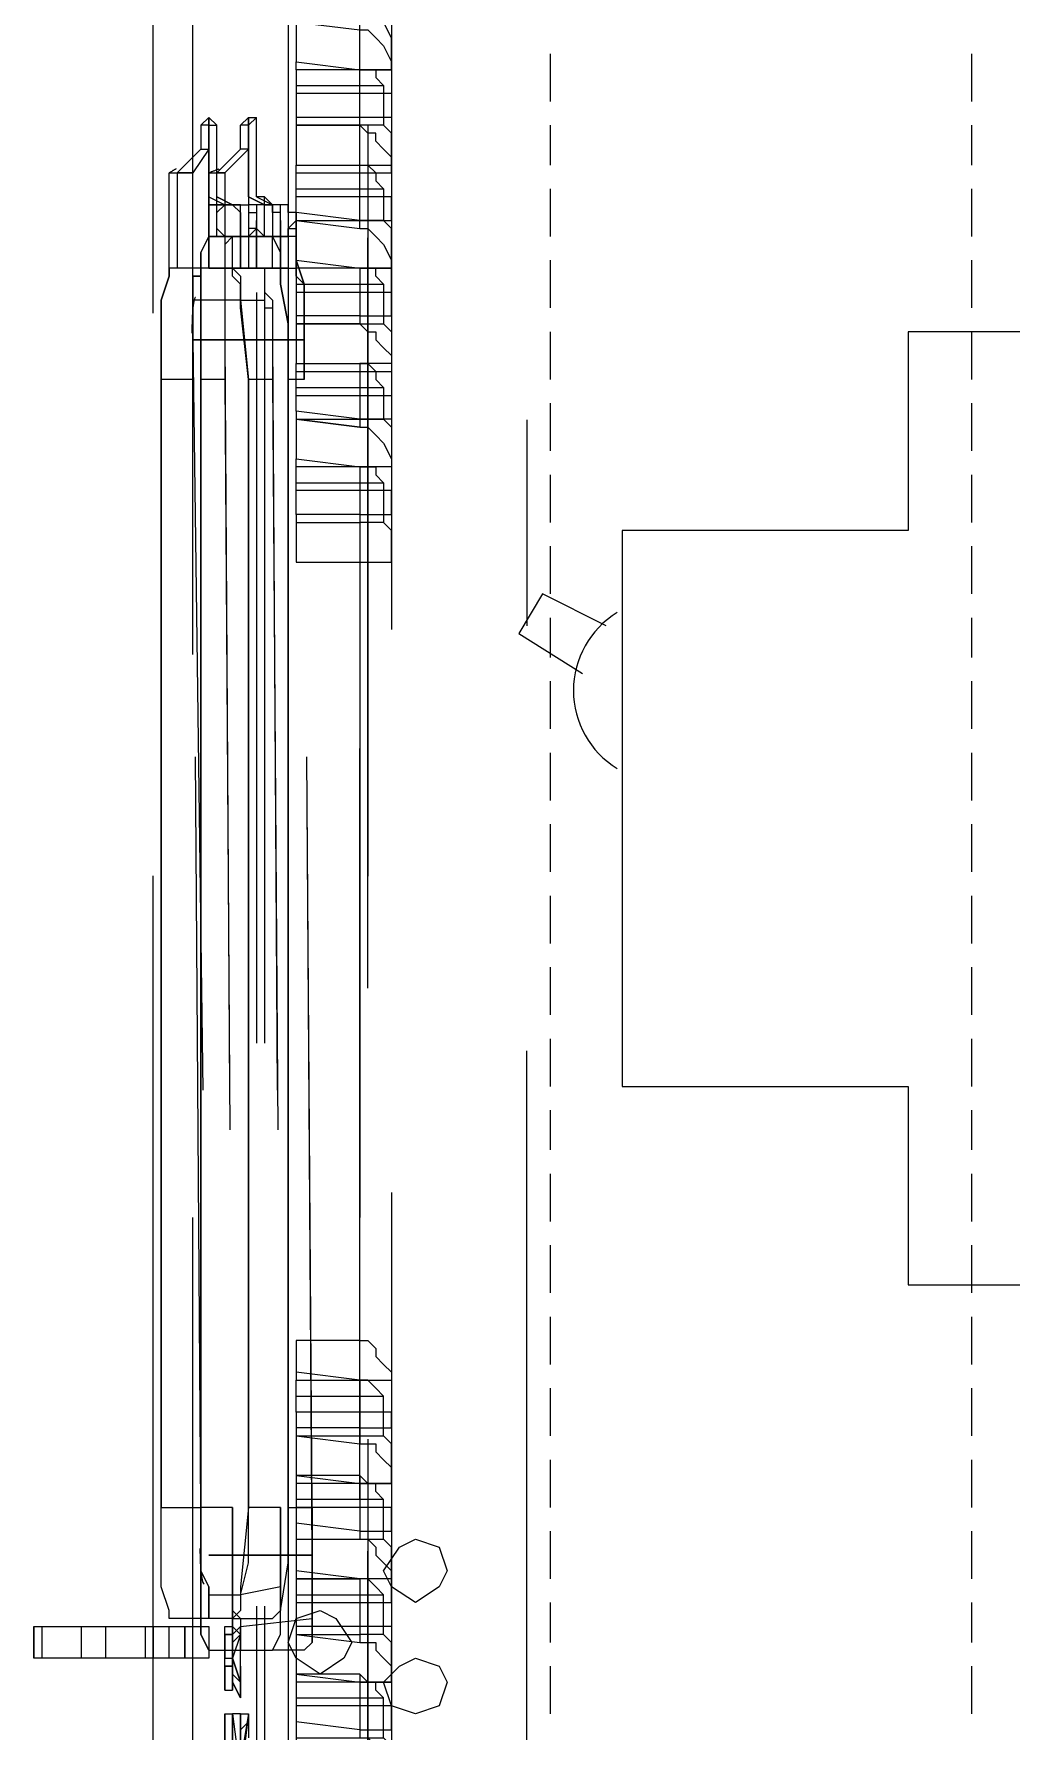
# Model space of a CAD drawing. Header units: metres. Extents: x 2999 to 3164, y 1641 to 1678.
# Drawn here: x 3140.7531 to 3141.0133, y 1661.4698 to 1661.922 of the extents above; entities that cross this region are included whole.
import ezdxf

# ---------------------------------------------------------------- set-up
doc = ezdxf.new("R2010")
doc.units = ezdxf.units.M
doc.linetypes.add('CONTORNO_QUADRO_T', pattern=[0.35, 0.2, -0.15])
doc.layers.add('PDF28_Geometry', color=7, linetype='Continuous')

msp = doc.modelspace()

# ---------------------------------------------------------------- linework, layer by layer
at = {"layer": 'PDF28_Geometry', "linetype": 'CONTORNO_QUADRO_T', "lineweight": 25}
for points in [[(3140.839914965652, 1660.481663151814), (3140.839914965652, 1668.342915623616), (3140.839914965652, 1668.478921752103), (3140.839914965652, 1662.105136669819)], [(3140.890714658523, 1661.904054552205), (3140.890714658523, 1661.916754475422)], [(3141.002897313614, 1661.904054552205), (3141.002897313614, 1661.916754475422)], [(3140.890714658523, 1661.887121321248), (3140.890714658523, 1661.897704590596)], [(3141.002897313614, 1661.887121321248), (3141.002897313614, 1661.897704590596)], [(3140.890714658523, 1661.868071436421), (3140.890714658523, 1661.880771359639)], [(3141.002897313614, 1661.868071436421), (3141.002897313614, 1661.880771359639)], [(3140.890714658523, 1661.849021551594), (3140.890714658523, 1661.861721474812)], [(3141.002897313614, 1661.849021551594), (3141.002897313614, 1661.861721474812)], [(3140.890714658523, 1661.829971666768), (3140.890714658523, 1661.842671589985)], [(3141.002897313614, 1661.829971666768), (3141.002897313614, 1661.842671589985)], [(3140.890714658523, 1661.810921781941), (3140.890714658523, 1661.823621705159)], [(3141.002897313614, 1661.810921781941), (3141.002897313614, 1661.823621705159)], [(3140.890714658523, 1661.791871897114), (3140.890714658523, 1661.804571820332)], [(3141.002897313614, 1661.791871897114), (3141.002897313614, 1661.804571820332)], [(3140.890714658523, 1661.772822012288), (3140.890714658523, 1661.785521935505)], [(3141.002897313614, 1661.772822012288), (3141.002897313614, 1661.785521935505)], [(3140.890714658523, 1661.755888781331), (3140.890714658523, 1661.766472050679)], [(3141.002897313614, 1661.755888781331), (3141.002897313614, 1661.766472050679)], [(3140.890714658523, 1661.736838896504), (3140.890714658523, 1661.749538819722)], [(3141.002897313614, 1661.736838896504), (3141.002897313614, 1661.749538819722)], [(3140.890714658523, 1661.717789011677), (3140.890714658523, 1661.730488934895)], [(3141.002897313614, 1661.717789011677), (3141.002897313614, 1661.730488934895)], [(3140.890714658523, 1661.698739126851), (3140.890714658523, 1661.711439050068)], [(3141.002897313614, 1661.698739126851), (3141.002897313614, 1661.711439050068)], [(3140.890714658523, 1661.679689242024), (3140.890714658523, 1661.692389165242)], [(3141.002897313614, 1661.679689242024), (3141.002897313614, 1661.692389165242)], [(3140.890714658523, 1661.660639357197), (3140.890714658523, 1661.673339280415)], [(3141.002897313614, 1661.660639357197), (3141.002897313614, 1661.673339280415)], [(3140.890714658523, 1661.641589472371), (3140.890714658523, 1661.654289395588)], [(3141.002897313614, 1661.641589472371), (3141.002897313614, 1661.654289395588)], [(3140.890714658523, 1661.624656241414), (3140.890714658523, 1661.635239510762)], [(3141.002897313614, 1661.624656241414), (3141.002897313614, 1661.635239510762)], [(3140.890714658523, 1661.605606356587), (3140.890714658523, 1661.618306279805)], [(3141.002897313614, 1661.605606356587), (3141.002897313614, 1661.618306279805)], [(3140.890714658523, 1661.58655647176), (3140.890714658523, 1661.599256394978)], [(3141.002897313614, 1661.58655647176), (3141.002897313614, 1661.599256394978)], [(3140.890714658523, 1661.567506586934), (3140.890714658523, 1661.580206510151)], [(3141.002897313614, 1661.567506586934), (3141.002897313614, 1661.580206510151)], [(3140.890714658523, 1661.548456702107), (3140.890714658523, 1661.561156625325)], [(3141.002897313614, 1661.548456702107), (3141.002897313614, 1661.561156625325)], [(3140.890714658523, 1661.52940681728), (3140.890714658523, 1661.542106740498)], [(3141.002897313614, 1661.52940681728), (3141.002897313614, 1661.542106740498)], [(3140.890714658523, 1661.510356932454), (3140.890714658523, 1661.523056855671)], [(3141.002897313614, 1661.510356932454), (3141.002897313614, 1661.523056855671)], [(3140.890714658523, 1661.493423701497), (3140.890714658523, 1661.504006970845)], [(3141.002897313614, 1661.493423701497), (3141.002897313614, 1661.504006970845)], [(3140.890714658523, 1661.47437381667), (3140.890714658523, 1661.487073739888)], [(3141.002897313614, 1661.47437381667), (3141.002897313614, 1661.487073739888)]]:
    msp.add_lwpolyline(points, dxfattribs=at)
at = {"layer": 'PDF28_Geometry', "linetype": 'CONTORNO_QUADRO_T', "lineweight": 15}
for points in [[(3140.901297927871, 1662.962381487019), (3140.901297927871, 1662.869248716755), (3140.884364696914, 1662.869248716755), (3140.884364696914, 1661.764355396809)], [(3140.842031619521, 1662.947564909932), (3140.842031619521, 1661.448973970234)], [(3140.806048503738, 1662.934864986714), (3140.808165157607, 1662.934864986714), (3140.810281811477, 1662.932748332844), (3140.810281811477, 1662.924281717366), (3140.812398465346, 1662.903115178669), (3140.812398465346, 1661.345257930623), (3140.810281811477, 1661.324091391926), (3140.810281811477, 1661.317741430317), (3140.808165157607, 1661.315624776448), (3140.786998618911, 1661.315624776448), (3140.789115272781, 1661.313508122578)], [(3140.784881965041, 1661.497657009236), (3140.784881965041, 1662.922165063496)], [(3140.812398465346, 1662.903115178669), (3140.814515119216, 1662.903115178669), (3140.814515119216, 1661.345257930623), (3140.812398465346, 1661.345257930623)], [(3140.822981734695, 1661.925221090901), (3140.839914965652, 1661.925221090901), (3140.822981734695, 1661.927337744771), (3140.822981734695, 1661.914637821553), (3140.839914965652, 1661.912521167683)], [(3140.839914965652, 1661.899821244465), (3140.822981734695, 1661.899821244465), (3140.822981734695, 1661.887121321248), (3140.839914965652, 1661.887121321248)], [(3140.822981734695, 1661.897704590596), (3140.839914965652, 1661.897704590596)], [(3140.79123192665, 1661.885004667378), (3140.79123192665, 1661.885004667378)], [(3140.822981734695, 1661.87230474416), (3140.839914965652, 1661.87230474416), (3140.822981734695, 1661.87442139803), (3140.822981734695, 1661.861721474812), (3140.839914965652, 1661.859604820942)], [(3140.789115272781, 1661.499773663106), (3140.789115272781, 1661.501890316975), (3140.786998618911, 1661.508240278584), (3140.786998618911, 1661.52940681728), (3140.797581888259, 1661.52940681728), (3140.797581888259, 1661.523056855671), (3140.797581888259, 1661.516706894063), (3140.797581888259, 1661.512473586323), (3140.799698542129, 1661.508240278584), (3140.799698542129, 1661.506123624714), (3140.799698542129, 1661.501890316975), (3140.799698542129, 1661.499773663106), (3140.799698542129, 1661.501890316975), (3140.799698542129, 1661.506123624714), (3140.799698542129, 1661.508240278584), (3140.797581888259, 1661.512473586323), (3140.797581888259, 1661.516706894063), (3140.797581888259, 1661.523056855671), (3140.797581888259, 1661.52940681728), (3140.795465234389, 1661.829971666768), (3140.795465234389, 1661.836321628376), (3140.795465234389, 1661.840554936116), (3140.795465234389, 1661.846904897725), (3140.795465234389, 1661.851138205464), (3140.795465234389, 1661.853254859333), (3140.795465234389, 1661.857488167073), (3140.797581888259, 1661.857488167073), (3140.797581888259, 1661.859604820942), (3140.797581888259, 1661.857488167073), (3140.795465234389, 1661.857488167073), (3140.795465234389, 1661.853254859333), (3140.795465234389, 1661.851138205464), (3140.795465234389, 1661.846904897725), (3140.795465234389, 1661.840554936116), (3140.795465234389, 1661.836321628376), (3140.795465234389, 1661.829971666768), (3140.786998618911, 1661.829971666768), (3140.786998618911, 1661.660639357197), (3140.786998618911, 1661.52940681728)], [(3140.789115272781, 1661.859604820942), (3140.789115272781, 1661.857488167073), (3140.786998618911, 1661.851138205464), (3140.786998618911, 1661.829971666768)], [(3140.803931849868, 1661.859604820942), (3140.799698542129, 1661.859604820942), (3140.79123192665, 1661.859604820942)], [(3140.799698542129, 1661.506123624714), (3140.808165157607, 1661.506123624714), (3140.810281811477, 1661.514590240193), (3140.810281811477, 1661.52940681728), (3140.810281811477, 1661.698739126851), (3140.810281811477, 1661.829971666768), (3140.808165157607, 1661.849021551594), (3140.808165157607, 1661.855371513203), (3140.806048503738, 1661.857488167073)], [(3140.808165157607, 1661.851138205464), (3140.795465234389, 1661.851138205464)], [(3140.839914965652, 1661.846904897725), (3140.822981734695, 1661.846904897725), (3140.822981734695, 1661.834204974507), (3140.839914965652, 1661.834204974507)], [(3140.822981734695, 1661.844788243855), (3140.839914965652, 1661.844788243855)], [(3140.795465234389, 1661.840554936116), (3140.810281811477, 1661.840554936116), (3140.795465234389, 1661.840554936116), (3140.799698542129, 1661.516706894063), (3140.810281811477, 1661.516706894063), (3140.799698542129, 1661.516706894063)], [(3140.822981734695, 1661.81938839742), (3140.839914965652, 1661.81938839742), (3140.822981734695, 1661.821505051289), (3140.822981734695, 1661.808805128071), (3140.839914965652, 1661.806688474202)], [(3140.839914965652, 1661.793988550984), (3140.822981734695, 1661.793988550984), (3140.822981734695, 1661.781288627766), (3140.839914965652, 1661.781288627766)], [(3140.822981734695, 1661.791871897114), (3140.839914965652, 1661.791871897114)], [(3140.90553123561, 1661.764355396809), (3140.888598004653, 1661.772822012288), (3140.882248043044, 1661.762238742939), (3140.899181274001, 1661.751655473591)], [(3140.882248043044, 1661.453207277974), (3140.884364696914, 1661.451090624104), (3140.884364696914, 1661.76012208907)], [(3140.839914965652, 1661.550573355977), (3140.822981734695, 1661.550573355977), (3140.822981734695, 1661.537873432759), (3140.839914965652, 1661.535756778889)], [(3140.822981734695, 1661.548456702107), (3140.839914965652, 1661.548456702107)], [(3140.839914965652, 1661.523056855671), (3140.822981734695, 1661.525173509541), (3140.822981734695, 1661.510356932454), (3140.839914965652, 1661.510356932454)], [(3140.822981734695, 1661.520940201802), (3140.839914965652, 1661.520940201802)], [(3140.789115272781, 1661.489190393757), (3140.772182041823, 1661.489190393757), (3140.755248810866, 1661.489190393757), (3140.753132156997, 1661.489190393757), (3140.753132156997, 1661.497657009236), (3140.755248810866, 1661.497657009236), (3140.772182041823, 1661.497657009236), (3140.789115272781, 1661.497657009236)], [(3140.753132156997, 1661.497657009236), (3140.753132156997, 1661.489190393757)], [(3140.755248810866, 1661.497657009236), (3140.755248810866, 1661.489190393757)], [(3140.772182041823, 1661.497657009236), (3140.772182041823, 1661.489190393757)], [(3140.839914965652, 1661.497657009236), (3140.822981734695, 1661.497657009236), (3140.822981734695, 1661.484957086018), (3140.839914965652, 1661.482840432149)], [(3140.822981734695, 1661.495540355366), (3140.839914965652, 1661.495540355366)], [(3140.786998618911, 1661.404524238972), (3140.784881965041, 1661.406640892842), (3140.784881965041, 1661.489190393757)], [(3140.839914965652, 1661.470140508931), (3140.822981734695, 1661.4722571628), (3140.822981734695, 1661.457440585713), (3140.839914965652, 1661.457440585713)]]:
    msp.add_lwpolyline(points, dxfattribs=at)
at = {"layer": 'PDF28_Geometry', "linetype": 'CONTORNO_QUADRO_T', "lineweight": 0}
for points in [[(3140.810281811477, 1661.391824315755), (3140.810281811477, 1661.398174277363), (3140.810281811477, 1661.400290931233), (3140.808165157607, 1661.402407585103), (3140.808165157607, 1661.404524238972), (3140.806048503738, 1661.404524238972), (3140.806048503738, 1661.406640892842), (3140.803931849868, 1661.406640892842), (3140.801815195998, 1661.406640892842), (3140.799698542129, 1661.406640892842), (3140.799698542129, 1661.393940969624), (3140.808165157607, 1661.393940969624), (3140.801815195998, 1661.393940969624), (3140.795465234389, 1661.393940969624), (3140.795465234389, 1661.404524238972), (3140.795465234389, 1661.406640892842), (3140.795465234389, 1662.003537284077)], [(3140.84838158113, 1661.963320860554), (3140.84838158113, 1661.319858084187), (3140.846264927261, 1661.319858084187), (3140.839914965652, 1661.319858084187), (3140.818748426955, 1661.321974738057), (3140.818748426955, 1661.324091391926), (3140.820865080825, 1661.328324699665), (3140.820865080825, 1661.345257930623)], [(3140.820865080825, 1661.965437514424), (3140.820865080825, 1661.345257930623)], [(3140.839914965652, 1661.313508122578), (3140.842031619521, 1661.311391468709), (3140.839914965652, 1661.313508122578), (3140.842031619521, 1661.311391468709), (3140.842031619521, 1661.317741430317), (3140.839914965652, 1661.317741430317), (3140.842031619521, 1661.317741430317), (3140.842031619521, 1661.959087552815)], [(3140.84838158113, 1661.912521167683), (3140.84838158113, 1661.916754475422), (3140.84838158113, 1661.918871129292), (3140.84838158113, 1661.920987783162), (3140.846264927261, 1661.925221090901), (3140.846264927261, 1661.933687706379), (3140.822981734695, 1661.933687706379)], [(3140.822981734695, 1661.925221090901), (3140.839914965652, 1661.923104437031), (3140.842031619521, 1661.923104437031), (3140.844148273391, 1661.920987783162), (3140.846264927261, 1661.918871129292), (3140.84838158113, 1661.914637821553), (3140.84838158113, 1661.912521167683), (3140.822981734695, 1661.912521167683), (3140.822981734695, 1661.914637821553), (3140.839914965652, 1661.912521167683), (3140.842031619521, 1661.912521167683), (3140.844148273391, 1661.912521167683), (3140.844148273391, 1661.910404513814), (3140.846264927261, 1661.908287859944)], [(3140.822981734695, 1661.912521167683), (3140.822981734695, 1661.906171206074), (3140.822981734695, 1661.899821244465)], [(3140.822981734695, 1661.885004667378), (3140.84838158113, 1661.885004667378), (3140.84838158113, 1661.889237975117), (3140.846264927261, 1661.891354628987), (3140.844148273391, 1661.893471282857), (3140.844148273391, 1661.895587936726), (3140.842031619521, 1661.895587936726), (3140.839914965652, 1661.897704590596), (3140.839914965652, 1661.912521167683), (3140.84838158113, 1661.912521167683), (3140.84838158113, 1661.906171206074), (3140.822981734695, 1661.906171206074)], [(3140.822981734695, 1661.908287859944), (3140.846264927261, 1661.908287859944), (3140.846264927261, 1661.897704590596), (3140.839914965652, 1661.897704590596), (3140.822981734695, 1661.897704590596)], [(3140.84838158113, 1661.906171206074), (3140.84838158113, 1661.901937898335), (3140.84838158113, 1661.899821244465), (3140.839914965652, 1661.899821244465)], [(3140.799698542129, 1661.878654705769), (3140.803931849868, 1661.876538051899), (3140.803931849868, 1661.868071436421), (3140.801815195998, 1661.868071436421), (3140.799698542129, 1661.868071436421), (3140.799698542129, 1661.870188090291), (3140.799698542129, 1661.87442139803), (3140.799698542129, 1661.878654705769), (3140.799698542129, 1661.899821244465), (3140.797581888259, 1661.897704590596), (3140.797581888259, 1661.891354628987), (3140.799698542129, 1661.891354628987), (3140.795465234389, 1661.885004667378), (3140.79123192665, 1661.885004667378), (3140.797581888259, 1661.891354628987)], [(3140.803931849868, 1661.868071436421), (3140.806048503738, 1661.868071436421), (3140.803931849868, 1661.865954782551), (3140.803931849868, 1661.863838128682), (3140.803931849868, 1661.861721474812), (3140.803931849868, 1661.855371513203), (3140.803931849868, 1661.851138205464), (3140.803931849868, 1661.844788243855), (3140.803931849868, 1661.838438282246), (3140.803931849868, 1661.829971666768), (3140.797581888259, 1661.829971666768), (3140.797581888259, 1661.855371513203), (3140.797581888259, 1661.863838128682), (3140.799698542129, 1661.868071436421), (3140.797581888259, 1661.863838128682), (3140.797581888259, 1661.855371513203), (3140.797581888259, 1661.829971666768), (3140.797581888259, 1661.698739126851), (3140.797581888259, 1661.52940681728), (3140.797581888259, 1661.501890316975), (3140.797581888259, 1661.495540355366), (3140.799698542129, 1661.491307047627), (3140.816631773086, 1661.491307047627), (3140.818748426955, 1661.495540355366), (3140.818748426955, 1661.501890316975), (3140.820865080825, 1661.514590240193), (3140.820865080825, 1661.52940681728), (3140.820865080825, 1661.660639357197), (3140.820865080825, 1661.829971666768), (3140.820865080825, 1661.844788243855), (3140.818748426955, 1661.855371513203), (3140.818748426955, 1661.863838128682), (3140.816631773086, 1661.868071436421), (3140.814515119216, 1661.868071436421), (3140.814515119216, 1661.878654705769), (3140.812398465346, 1661.878654705769), (3140.812398465346, 1661.899821244465), (3140.810281811477, 1661.897704590596), (3140.810281811477, 1661.891354628987), (3140.803931849868, 1661.885004667378), (3140.801815195998, 1661.885004667378), (3140.808165157607, 1661.891354628987), (3140.808165157607, 1661.897704590596), (3140.810281811477, 1661.899821244465), (3140.812398465346, 1661.899821244465)], [(3140.799698542129, 1661.897704590596), (3140.801815195998, 1661.897704590596), (3140.799698542129, 1661.899821244465), (3140.799698542129, 1661.878654705769), (3140.803931849868, 1661.876538051899), (3140.801815195998, 1661.876538051899), (3140.799698542129, 1661.876538051899), (3140.799698542129, 1661.87442139803), (3140.799698542129, 1661.876538051899), (3140.801815195998, 1661.876538051899), (3140.803931849868, 1661.876538051899), (3140.808165157607, 1661.876538051899)], [(3140.799698542129, 1661.899821244465), (3140.799698542129, 1661.899821244465)], [(3140.810281811477, 1661.878654705769), (3140.810281811477, 1661.899821244465), (3140.810281811477, 1661.878654705769), (3140.810281811477, 1661.87442139803), (3140.810281811477, 1661.870188090291), (3140.810281811477, 1661.868071436421), (3140.801815195998, 1661.868071436421), (3140.801815195998, 1661.878654705769), (3140.806048503738, 1661.876538051899), (3140.808165157607, 1661.876538051899), (3140.810281811477, 1661.876538051899), (3140.810281811477, 1661.87442139803), (3140.812398465346, 1661.87442139803), (3140.812398465346, 1661.87230474416), (3140.812398465346, 1661.870188090291), (3140.810281811477, 1661.870188090291), (3140.810281811477, 1661.868071436421), (3140.808165157607, 1661.868071436421), (3140.810281811477, 1661.868071436421), (3140.812398465346, 1661.870188090291), (3140.812398465346, 1661.87230474416), (3140.812398465346, 1661.859604820942), (3140.810281811477, 1661.859604820942), (3140.816631773086, 1661.859604820942), (3140.816631773086, 1661.868071436421), (3140.818748426955, 1661.868071436421), (3140.820865080825, 1661.868071436421), (3140.820865080825, 1661.870188090291), (3140.822981734695, 1661.870188090291), (3140.822981734695, 1661.87230474416), (3140.822981734695, 1661.859604820942), (3140.822981734695, 1661.87230474416)], [(3140.810281811477, 1661.899821244465), (3140.810281811477, 1661.899821244465)], [(3140.799698542129, 1661.891354628987), (3140.799698542129, 1661.897704590596), (3140.797581888259, 1661.897704590596)], [(3140.820865080825, 1661.859604820942), (3140.818748426955, 1661.859604820942), (3140.820865080825, 1661.859604820942), (3140.812398465346, 1661.859604820942), (3140.812398465346, 1661.87230474416), (3140.812398465346, 1661.870188090291), (3140.810281811477, 1661.870188090291), (3140.810281811477, 1661.868071436421), (3140.808165157607, 1661.868071436421), (3140.806048503738, 1661.868071436421), (3140.803931849868, 1661.868071436421), (3140.801815195998, 1661.870188090291), (3140.801815195998, 1661.87230474416), (3140.801815195998, 1661.87442139803), (3140.803931849868, 1661.876538051899), (3140.806048503738, 1661.876538051899), (3140.801815195998, 1661.878654705769), (3140.801815195998, 1661.897704590596)], [(3140.810281811477, 1661.897704590596), (3140.808165157607, 1661.897704590596)], [(3140.839914965652, 1661.870188090291), (3140.839914965652, 1661.887121321248), (3140.84838158113, 1661.887121321248), (3140.84838158113, 1661.889237975117), (3140.84838158113, 1661.893471282857), (3140.84838158113, 1661.895587936726), (3140.846264927261, 1661.897704590596)], [(3140.810281811477, 1661.891354628987), (3140.808165157607, 1661.891354628987)], [(3140.79123192665, 1661.885004667378), (3140.79123192665, 1661.885004667378)], [(3140.801815195998, 1661.885004667378), (3140.801815195998, 1661.885004667378)], [(3140.803931849868, 1661.885004667378), (3140.803931849868, 1661.885004667378)], [(3140.822981734695, 1661.87442139803), (3140.822981734695, 1661.878654705769), (3140.822981734695, 1661.885004667378), (3140.822981734695, 1661.887121321248), (3140.839914965652, 1661.887121321248), (3140.842031619521, 1661.887121321248), (3140.844148273391, 1661.885004667378), (3140.844148273391, 1661.882888013508), (3140.846264927261, 1661.880771359639), (3140.846264927261, 1661.87230474416)], [(3140.84838158113, 1661.885004667378), (3140.84838158113, 1661.878654705769)], [(3140.822981734695, 1661.880771359639), (3140.846264927261, 1661.880771359639)], [(3140.803931849868, 1661.876538051899), (3140.803931849868, 1661.876538051899)], [(3140.808165157607, 1661.868071436421), (3140.808165157607, 1661.876538051899), (3140.806048503738, 1661.876538051899)], [(3140.810281811477, 1661.878654705769), (3140.814515119216, 1661.876538051899), (3140.810281811477, 1661.878654705769)], [(3140.810281811477, 1661.870188090291), (3140.810281811477, 1661.868071436421), (3140.812398465346, 1661.868071436421), (3140.814515119216, 1661.868071436421), (3140.814515119216, 1661.876538051899), (3140.816631773086, 1661.876538051899), (3140.814515119216, 1661.876538051899), (3140.812398465346, 1661.876538051899), (3140.810281811477, 1661.876538051899), (3140.810281811477, 1661.87442139803), (3140.810281811477, 1661.87230474416), (3140.810281811477, 1661.870188090291), (3140.810281811477, 1661.868071436421), (3140.812398465346, 1661.868071436421), (3140.814515119216, 1661.868071436421), (3140.816631773086, 1661.868071436421), (3140.818748426955, 1661.868071436421), (3140.818748426955, 1661.870188090291), (3140.818748426955, 1661.87230474416), (3140.818748426955, 1661.87442139803), (3140.818748426955, 1661.876538051899), (3140.816631773086, 1661.876538051899), (3140.814515119216, 1661.876538051899), (3140.812398465346, 1661.876538051899), (3140.810281811477, 1661.876538051899), (3140.810281811477, 1661.87442139803)], [(3140.812398465346, 1661.878654705769), (3140.816631773086, 1661.876538051899), (3140.814515119216, 1661.878654705769)], [(3140.818748426955, 1661.87230474416), (3140.818748426955, 1661.87442139803), (3140.816631773086, 1661.87442139803), (3140.816631773086, 1661.876538051899), (3140.814515119216, 1661.876538051899), (3140.812398465346, 1661.876538051899), (3140.812398465346, 1661.87442139803), (3140.812398465346, 1661.87230474416), (3140.812398465346, 1661.870188090291), (3140.814515119216, 1661.868071436421), (3140.816631773086, 1661.868071436421), (3140.818748426955, 1661.868071436421), (3140.820865080825, 1661.868071436421), (3140.820865080825, 1661.870188090291), (3140.822981734695, 1661.87230474416), (3140.839914965652, 1661.870188090291), (3140.842031619521, 1661.870188090291), (3140.844148273391, 1661.868071436421), (3140.846264927261, 1661.865954782551), (3140.84838158113, 1661.861721474812), (3140.84838158113, 1661.859604820942), (3140.822981734695, 1661.859604820942), (3140.822981734695, 1661.853254859333), (3140.84838158113, 1661.853254859333)], [(3140.839914965652, 1661.846904897725), (3140.84838158113, 1661.846904897725), (3140.84838158113, 1661.849021551594), (3140.84838158113, 1661.853254859333), (3140.84838158113, 1661.859604820942), (3140.84838158113, 1661.863838128682), (3140.84838158113, 1661.865954782551), (3140.84838158113, 1661.870188090291), (3140.846264927261, 1661.87230474416), (3140.839914965652, 1661.87230474416), (3140.84838158113, 1661.87230474416), (3140.84838158113, 1661.876538051899), (3140.84838158113, 1661.878654705769), (3140.822981734695, 1661.878654705769)], [(3140.816631773086, 1661.868071436421), (3140.814515119216, 1661.868071436421), (3140.810281811477, 1661.868071436421), (3140.810281811477, 1661.859604820942), (3140.801815195998, 1661.859604820942), (3140.799698542129, 1661.859604820942), (3140.808165157607, 1661.859604820942), (3140.808165157607, 1661.87230474416), (3140.808165157607, 1661.859604820942), (3140.806048503738, 1661.859604820942), (3140.806048503738, 1661.868071436421), (3140.803931849868, 1661.865954782551), (3140.803931849868, 1661.863838128682), (3140.803931849868, 1661.861721474812), (3140.803931849868, 1661.855371513203), (3140.803931849868, 1661.851138205464), (3140.803931849868, 1661.844788243855), (3140.803931849868, 1661.838438282246), (3140.803931849868, 1661.829971666768), (3140.806048503738, 1661.52940681728), (3140.797581888259, 1661.52940681728), (3140.797581888259, 1661.698739126851), (3140.797581888259, 1661.829971666768)], [(3140.801815195998, 1661.868071436421), (3140.799698542129, 1661.868071436421), (3140.799698542129, 1661.870188090291), (3140.799698542129, 1661.868071436421), (3140.801815195998, 1661.868071436421), (3140.803931849868, 1661.868071436421), (3140.806048503738, 1661.868071436421), (3140.808165157607, 1661.868071436421), (3140.808165157607, 1661.870188090291), (3140.808165157607, 1661.87230474416)], [(3140.808165157607, 1661.87230474416), (3140.808165157607, 1661.87230474416)], [(3140.812398465346, 1661.87230474416), (3140.812398465346, 1661.87230474416)], [(3140.818748426955, 1661.859604820942), (3140.818748426955, 1661.87230474416), (3140.818748426955, 1661.859604820942)], [(3140.822981734695, 1661.87230474416), (3140.822981734695, 1661.87230474416)], [(3140.799698542129, 1661.868071436421), (3140.799698542129, 1661.868071436421)], [(3140.825098388564, 1661.491307047627), (3140.816631773086, 1661.491307047627), (3140.818748426955, 1661.495540355366), (3140.818748426955, 1661.501890316975), (3140.820865080825, 1661.514590240193), (3140.820865080825, 1661.52940681728), (3140.827215042434, 1661.52940681728), (3140.827215042434, 1661.520940201802), (3140.827215042434, 1661.514590240193), (3140.827215042434, 1661.508240278584), (3140.827215042434, 1661.501890316975), (3140.827215042434, 1661.497657009236), (3140.827215042434, 1661.495540355366), (3140.827215042434, 1661.493423701497), (3140.825098388564, 1661.491307047627), (3140.827215042434, 1661.493423701497), (3140.827215042434, 1661.495540355366), (3140.827215042434, 1661.497657009236), (3140.827215042434, 1661.501890316975), (3140.827215042434, 1661.508240278584), (3140.827215042434, 1661.514590240193), (3140.827215042434, 1661.520940201802), (3140.827215042434, 1661.52940681728), (3140.825098388564, 1661.829971666768), (3140.825098388564, 1661.838438282246), (3140.825098388564, 1661.844788243855), (3140.825098388564, 1661.851138205464), (3140.825098388564, 1661.855371513203), (3140.822981734695, 1661.861721474812), (3140.822981734695, 1661.863838128682), (3140.822981734695, 1661.865954782551), (3140.822981734695, 1661.868071436421), (3140.822981734695, 1661.865954782551), (3140.822981734695, 1661.863838128682), (3140.822981734695, 1661.861721474812), (3140.825098388564, 1661.855371513203), (3140.825098388564, 1661.851138205464), (3140.825098388564, 1661.844788243855), (3140.825098388564, 1661.838438282246), (3140.825098388564, 1661.829971666768), (3140.820865080825, 1661.829971666768), (3140.820865080825, 1661.660639357197), (3140.820865080825, 1661.52940681728)], [(3140.822981734695, 1661.868071436421), (3140.816631773086, 1661.868071436421), (3140.818748426955, 1661.863838128682), (3140.818748426955, 1661.855371513203), (3140.820865080825, 1661.844788243855), (3140.820865080825, 1661.829971666768)], [(3140.820865080825, 1661.868071436421), (3140.820865080825, 1661.859604820942), (3140.822981734695, 1661.859604820942)], [(3140.810281811477, 1661.859604820942), (3140.808165157607, 1661.859604820942), (3140.806048503738, 1661.859604820942), (3140.803931849868, 1661.859604820942), (3140.803931849868, 1661.857488167073), (3140.803931849868, 1661.855371513203), (3140.803931849868, 1661.853254859333), (3140.803931849868, 1661.851138205464), (3140.803931849868, 1661.849021551594), (3140.803931849868, 1661.844788243855), (3140.803931849868, 1661.840554936116), (3140.825098388564, 1661.840554936116), (3140.825098388564, 1661.844788243855), (3140.825098388564, 1661.846904897725), (3140.825098388564, 1661.851138205464), (3140.825098388564, 1661.853254859333), (3140.825098388564, 1661.855371513203), (3140.822981734695, 1661.857488167073), (3140.822981734695, 1661.859604820942), (3140.822981734695, 1661.861721474812), (3140.839914965652, 1661.859604820942), (3140.84838158113, 1661.859604820942)], [(3140.806048503738, 1661.859604820942), (3140.814515119216, 1661.859604820942), (3140.814515119216, 1661.857488167073), (3140.814515119216, 1661.853254859333), (3140.816631773086, 1661.851138205464), (3140.816631773086, 1661.846904897725), (3140.816631773086, 1661.840554936116), (3140.816631773086, 1661.836321628376), (3140.816631773086, 1661.829971666768), (3140.818748426955, 1661.52940681728), (3140.818748426955, 1661.523056855671), (3140.818748426955, 1661.516706894063), (3140.818748426955, 1661.512473586323), (3140.818748426955, 1661.508240278584), (3140.818748426955, 1661.506123624714), (3140.818748426955, 1661.501890316975), (3140.816631773086, 1661.499773663106)], [(3140.806048503738, 1661.857488167073), (3140.806048503738, 1661.859604820942), (3140.808165157607, 1661.859604820942), (3140.810281811477, 1661.859604820942), (3140.818748426955, 1661.859604820942), (3140.816631773086, 1661.859604820942), (3140.818748426955, 1661.859604820942), (3140.816631773086, 1661.859604820942)], [(3140.814515119216, 1661.859604820942), (3140.814515119216, 1661.857488167073), (3140.814515119216, 1661.853254859333), (3140.816631773086, 1661.851138205464), (3140.816631773086, 1661.846904897725), (3140.816631773086, 1661.840554936116), (3140.816631773086, 1661.836321628376), (3140.816631773086, 1661.829971666768), (3140.810281811477, 1661.829971666768)], [(3140.810281811477, 1661.859604820942), (3140.810281811477, 1661.859604820942)], [(3140.810281811477, 1661.859604820942), (3140.810281811477, 1661.859604820942)], [(3140.818748426955, 1661.859604820942), (3140.818748426955, 1661.859604820942)], [(3140.820865080825, 1661.859604820942), (3140.820865080825, 1661.859604820942)], [(3140.820865080825, 1661.859604820942), (3140.820865080825, 1661.859604820942)], [(3140.846264927261, 1661.855371513203), (3140.844148273391, 1661.857488167073), (3140.844148273391, 1661.859604820942), (3140.842031619521, 1661.859604820942), (3140.839914965652, 1661.859604820942), (3140.839914965652, 1661.844788243855), (3140.842031619521, 1661.842671589985), (3140.844148273391, 1661.842671589985), (3140.844148273391, 1661.840554936116), (3140.846264927261, 1661.838438282246), (3140.84838158113, 1661.836321628376), (3140.84838158113, 1661.832088320637), (3140.84838158113, 1661.825738359028), (3140.84838158113, 1661.823621705159), (3140.84838158113, 1661.81938839742), (3140.839914965652, 1661.81938839742), (3140.846264927261, 1661.81938839742), (3140.84838158113, 1661.81727174355), (3140.84838158113, 1661.813038435811), (3140.84838158113, 1661.810921781941), (3140.84838158113, 1661.806688474202), (3140.839914965652, 1661.806688474202), (3140.842031619521, 1661.806688474202), (3140.844148273391, 1661.806688474202), (3140.844148273391, 1661.804571820332), (3140.846264927261, 1661.802455166463), (3140.846264927261, 1661.791871897114)], [(3140.822981734695, 1661.855371513203), (3140.846264927261, 1661.855371513203), (3140.846264927261, 1661.844788243855), (3140.84838158113, 1661.842671589985), (3140.84838158113, 1661.840554936116), (3140.84838158113, 1661.836321628376), (3140.84838158113, 1661.834204974507), (3140.839914965652, 1661.834204974507), (3140.839914965652, 1661.81727174355), (3140.822981734695, 1661.81938839742), (3140.839914965652, 1661.81727174355), (3140.842031619521, 1661.81727174355), (3140.844148273391, 1661.81515508968), (3140.846264927261, 1661.813038435811), (3140.84838158113, 1661.808805128071), (3140.84838158113, 1661.806688474202), (3140.822981734695, 1661.806688474202), (3140.822981734695, 1661.808805128071), (3140.839914965652, 1661.806688474202), (3140.839914965652, 1661.573856548543), (3140.842031619521, 1661.573856548543), (3140.844148273391, 1661.571739894673), (3140.844148273391, 1661.569623240803), (3140.846264927261, 1661.567506586934), (3140.84838158113, 1661.565389933064), (3140.84838158113, 1661.563273279194)], [(3140.822981734695, 1661.853254859333), (3140.822981734695, 1661.846904897725)], [(3140.808165157607, 1661.851138205464), (3140.814515119216, 1661.851138205464), (3140.814515119216, 1661.849021551594), (3140.816631773086, 1661.849021551594), (3140.816631773086, 1661.846904897725), (3140.816631773086, 1661.844788243855), (3140.816631773086, 1661.842671589985), (3140.816631773086, 1661.840554936116), (3140.818748426955, 1661.516706894063), (3140.818748426955, 1661.514590240193), (3140.818748426955, 1661.512473586323), (3140.818748426955, 1661.510356932454), (3140.818748426955, 1661.508240278584), (3140.808165157607, 1661.506123624714), (3140.808165157607, 1661.501890316975), (3140.806048503738, 1661.499773663106), (3140.816631773086, 1661.499773663106), (3140.818748426955, 1661.501890316975), (3140.818748426955, 1661.506123624714), (3140.818748426955, 1661.508240278584), (3140.818748426955, 1661.512473586323), (3140.818748426955, 1661.516706894063), (3140.818748426955, 1661.523056855671), (3140.818748426955, 1661.52940681728), (3140.810281811477, 1661.52940681728)], [(3140.839914965652, 1661.844788243855), (3140.822981734695, 1661.844788243855), (3140.839914965652, 1661.844788243855), (3140.846264927261, 1661.844788243855)], [(3140.822981734695, 1661.821505051289), (3140.822981734695, 1661.825738359028), (3140.822981734695, 1661.832088320637), (3140.822981734695, 1661.834204974507), (3140.839914965652, 1661.834204974507), (3140.842031619521, 1661.834204974507), (3140.844148273391, 1661.832088320637), (3140.844148273391, 1661.829971666768), (3140.846264927261, 1661.827855012898), (3140.846264927261, 1661.81938839742)], [(3140.822981734695, 1661.832088320637), (3140.84838158113, 1661.832088320637)], [(3140.822981734695, 1661.827855012898), (3140.846264927261, 1661.827855012898)], [(3140.822981734695, 1661.825738359028), (3140.84838158113, 1661.825738359028)], [(3140.822981734695, 1661.793988550984), (3140.822981734695, 1661.800338512593), (3140.822981734695, 1661.806688474202)], [(3140.84838158113, 1661.806688474202), (3140.84838158113, 1661.800338512593)], [(3140.822981734695, 1661.802455166463), (3140.846264927261, 1661.802455166463)], [(3140.839914965652, 1661.793988550984), (3140.84838158113, 1661.793988550984), (3140.84838158113, 1661.796105204854), (3140.84838158113, 1661.800338512593), (3140.822981734695, 1661.800338512593)], [(3140.839914965652, 1661.781288627766), (3140.84838158113, 1661.781288627766), (3140.84838158113, 1661.783405281636), (3140.84838158113, 1661.787638589375), (3140.84838158113, 1661.789755243245), (3140.846264927261, 1661.791871897114), (3140.839914965652, 1661.791871897114)], [(3140.839914965652, 1661.573856548543), (3140.822981734695, 1661.573856548543), (3140.822981734695, 1661.563273279194)], [(3140.839914965652, 1661.563273279194), (3140.822981734695, 1661.565389933064)], [(3140.822981734695, 1661.554806663716), (3140.822981734695, 1661.563273279194), (3140.84838158113, 1661.563273279194), (3140.84838158113, 1661.554806663716)], [(3140.84838158113, 1661.535756778889), (3140.84838158113, 1661.539990086628), (3140.84838158113, 1661.542106740498), (3140.84838158113, 1661.546340048237), (3140.846264927261, 1661.548456702107), (3140.846264927261, 1661.559039971455), (3140.844148273391, 1661.561156625325), (3140.842031619521, 1661.563273279194), (3140.839914965652, 1661.563273279194), (3140.839914965652, 1661.546340048237)], [(3140.822981734695, 1661.559039971455), (3140.846264927261, 1661.559039971455)], [(3140.839914965652, 1661.550573355977), (3140.84838158113, 1661.550573355977), (3140.84838158113, 1661.552690009846), (3140.84838158113, 1661.554806663716), (3140.822981734695, 1661.554806663716), (3140.822981734695, 1661.550573355977)], [(3140.822981734695, 1661.548456702107), (3140.839914965652, 1661.546340048237), (3140.842031619521, 1661.546340048237), (3140.844148273391, 1661.546340048237), (3140.844148273391, 1661.544223394368), (3140.846264927261, 1661.542106740498), (3140.84838158113, 1661.539990086628), (3140.84838158113, 1661.535756778889), (3140.84838158113, 1661.52940681728)], [(3140.839914965652, 1661.548456702107), (3140.846264927261, 1661.548456702107)], [(3140.839914965652, 1661.537873432759), (3140.822981734695, 1661.537873432759), (3140.822981734695, 1661.535756778889)], [(3140.846264927261, 1661.53152347115), (3140.844148273391, 1661.533640125019), (3140.844148273391, 1661.535756778889), (3140.842031619521, 1661.535756778889), (3140.839914965652, 1661.537873432759), (3140.839914965652, 1661.520940201802), (3140.846264927261, 1661.520940201802)], [(3140.839914965652, 1661.535756778889), (3140.84838158113, 1661.535756778889), (3140.822981734695, 1661.535756778889), (3140.822981734695, 1661.52940681728), (3140.822981734695, 1661.525173509541)], [(3140.799698542129, 1661.491307047627), (3140.797581888259, 1661.495540355366), (3140.797581888259, 1661.501890316975), (3140.797581888259, 1661.52940681728)], [(3140.84838158113, 1661.510356932454), (3140.84838158113, 1661.512473586323), (3140.84838158113, 1661.516706894063), (3140.84838158113, 1661.518823547932), (3140.846264927261, 1661.520940201802), (3140.846264927261, 1661.53152347115), (3140.822981734695, 1661.53152347115)], [(3140.839914965652, 1661.523056855671), (3140.84838158113, 1661.523056855671), (3140.84838158113, 1661.527290163411), (3140.84838158113, 1661.52940681728), (3140.822981734695, 1661.52940681728)], [(3140.822981734695, 1661.520940201802), (3140.839914965652, 1661.520940201802), (3140.842031619521, 1661.520940201802), (3140.844148273391, 1661.518823547932), (3140.844148273391, 1661.516706894063), (3140.846264927261, 1661.514590240193), (3140.84838158113, 1661.512473586323), (3140.84838158113, 1661.510356932454), (3140.822981734695, 1661.510356932454), (3140.822981734695, 1661.504006970845), (3140.84838158113, 1661.504006970845), (3140.84838158113, 1661.510356932454), (3140.839914965652, 1661.510356932454), (3140.839914965652, 1661.493423701497)], [(3140.846264927261, 1661.495540355366), (3140.846264927261, 1661.506123624714), (3140.844148273391, 1661.508240278584), (3140.842031619521, 1661.510356932454), (3140.839914965652, 1661.510356932454), (3140.822981734695, 1661.512473586323)], [(3140.822981734695, 1661.506123624714), (3140.846264927261, 1661.506123624714)], [(3140.822981734695, 1661.504006970845), (3140.822981734695, 1661.497657009236)], [(3140.84838158113, 1661.504006970845), (3140.84838158113, 1661.499773663106), (3140.84838158113, 1661.497657009236), (3140.839914965652, 1661.497657009236)], [(3140.765832080215, 1661.489190393757), (3140.765832080215, 1661.497657009236)], [(3140.772182041823, 1661.497657009236), (3140.772182041823, 1661.489190393757)], [(3140.782765311172, 1661.497657009236), (3140.782765311172, 1661.489190393757)], [(3140.803931849868, 1661.487073739888), (3140.803931849868, 1661.480723778279), (3140.803931849868, 1661.497657009236), (3140.806048503738, 1661.497657009236), (3140.806048503738, 1661.493423701497), (3140.806048503738, 1661.487073739888), (3140.806048503738, 1661.493423701497), (3140.806048503738, 1661.487073739888)], [(3140.803931849868, 1661.497657009236), (3140.806048503738, 1661.497657009236)], [(3140.803931849868, 1661.489190393757), (3140.806048503738, 1661.489190393757), (3140.806048503738, 1661.484957086018), (3140.808165157607, 1661.482840432149), (3140.808165157607, 1661.487073739888), (3140.808165157607, 1661.482840432149), (3140.808165157607, 1661.484957086018), (3140.808165157607, 1661.489190393757), (3140.808165157607, 1661.493423701497), (3140.808165157607, 1661.495540355366), (3140.808165157607, 1661.491307047627), (3140.808165157607, 1661.495540355366), (3140.806048503738, 1661.493423701497), (3140.806048503738, 1661.489190393757), (3140.806048503738, 1661.482840432149), (3140.808165157607, 1661.478607124409), (3140.808165157607, 1661.482840432149), (3140.806048503738, 1661.489190393757), (3140.806048503738, 1661.484957086018), (3140.808165157607, 1661.482840432149), (3140.808165157607, 1661.487073739888), (3140.808165157607, 1661.482840432149), (3140.808165157607, 1661.484957086018), (3140.808165157607, 1661.489190393757), (3140.808165157607, 1661.493423701497), (3140.808165157607, 1661.495540355366), (3140.808165157607, 1661.493423701497), (3140.808165157607, 1661.491307047627), (3140.808165157607, 1661.493423701497), (3140.808165157607, 1661.495540355366), (3140.808165157607, 1661.497657009236), (3140.808165157607, 1661.495540355366), (3140.806048503738, 1661.489190393757), (3140.808165157607, 1661.482840432149), (3140.808165157607, 1661.478607124409), (3140.808165157607, 1661.480723778279), (3140.808165157607, 1661.484957086018), (3140.808165157607, 1661.480723778279), (3140.808165157607, 1661.478607124409), (3140.806048503738, 1661.482840432149), (3140.806048503738, 1661.489190393757)], [(3140.806048503738, 1661.497657009236), (3140.806048503738, 1661.497657009236)], [(3140.808165157607, 1661.497657009236), (3140.808165157607, 1661.497657009236)], [(3140.827215042434, 1661.499773663106), (3140.827215042434, 1661.499773663106)], [(3140.827215042434, 1661.499773663106), (3140.827215042434, 1661.499773663106)], [(3140.803931849868, 1661.495540355366), (3140.806048503738, 1661.495540355366)], [(3140.806048503738, 1661.495540355366), (3140.806048503738, 1661.495540355366)], [(3140.806048503738, 1661.495540355366), (3140.806048503738, 1661.495540355366)], [(3140.808165157607, 1661.495540355366), (3140.808165157607, 1661.495540355366)], [(3140.822981734695, 1661.495540355366), (3140.839914965652, 1661.493423701497), (3140.842031619521, 1661.493423701497), (3140.844148273391, 1661.493423701497), (3140.844148273391, 1661.491307047627), (3140.846264927261, 1661.489190393757), (3140.84838158113, 1661.487073739888), (3140.84838158113, 1661.482840432149), (3140.822981734695, 1661.482840432149)], [(3140.839914965652, 1661.482840432149), (3140.84838158113, 1661.482840432149), (3140.84838158113, 1661.487073739888), (3140.84838158113, 1661.489190393757), (3140.84838158113, 1661.493423701497), (3140.846264927261, 1661.495540355366), (3140.839914965652, 1661.495540355366)], [(3140.803931849868, 1661.487073739888), (3140.806048503738, 1661.487073739888), (3140.803931849868, 1661.487073739888)], [(3140.806048503738, 1661.489190393757), (3140.806048503738, 1661.489190393757)], [(3140.806048503738, 1661.487073739888), (3140.806048503738, 1661.487073739888)], [(3140.806048503738, 1661.487073739888), (3140.806048503738, 1661.487073739888)], [(3140.808165157607, 1661.491307047627), (3140.808165157607, 1661.491307047627)], [(3140.808165157607, 1661.487073739888), (3140.808165157607, 1661.487073739888)], [(3140.839914965652, 1661.484957086018), (3140.822981734695, 1661.484957086018), (3140.822981734695, 1661.482840432149), (3140.822981734695, 1661.47649047054), (3140.822981734695, 1661.4722571628)], [(3140.822981734695, 1661.468023855061), (3140.839914965652, 1661.468023855061), (3140.842031619521, 1661.468023855061), (3140.844148273391, 1661.465907201191), (3140.844148273391, 1661.463790547322), (3140.846264927261, 1661.461673893452), (3140.84838158113, 1661.459557239583), (3140.84838158113, 1661.457440585713), (3140.822981734695, 1661.457440585713), (3140.822981734695, 1661.451090624104), (3140.84838158113, 1661.451090624104), (3140.84838158113, 1661.457440585713), (3140.84838158113, 1661.459557239583), (3140.84838158113, 1661.463790547322), (3140.84838158113, 1661.465907201191), (3140.846264927261, 1661.468023855061), (3140.846264927261, 1661.478607124409), (3140.844148273391, 1661.480723778279), (3140.844148273391, 1661.482840432149), (3140.842031619521, 1661.482840432149), (3140.839914965652, 1661.484957086018), (3140.839914965652, 1661.468023855061), (3140.846264927261, 1661.468023855061)], [(3140.84838158113, 1661.482840432149), (3140.84838158113, 1661.47649047054)], [(3140.803931849868, 1661.480723778279), (3140.806048503738, 1661.480723778279)], [(3140.806048503738, 1661.480723778279), (3140.806048503738, 1661.480723778279)], [(3140.822981734695, 1661.478607124409), (3140.846264927261, 1661.478607124409)], [(3140.803931849868, 1661.47437381667), (3140.803931849868, 1661.465907201191), (3140.803931849868, 1661.47437381667), (3140.806048503738, 1661.47437381667), (3140.806048503738, 1661.465907201191)], [(3140.803931849868, 1661.47437381667), (3140.803931849868, 1661.47437381667)], [(3140.806048503738, 1661.465907201191), (3140.806048503738, 1661.47437381667), (3140.806048503738, 1661.465907201191)], [(3140.808165157607, 1661.457440585713), (3140.808165157607, 1661.47437381667), (3140.806048503738, 1661.47437381667), (3140.808165157607, 1661.457440585713)], [(3140.806048503738, 1661.47437381667), (3140.806048503738, 1661.47437381667)], [(3140.806048503738, 1661.47437381667), (3140.806048503738, 1661.47437381667)], [(3140.810281811477, 1661.47437381667), (3140.808165157607, 1661.457440585713), (3140.808165157607, 1661.47437381667), (3140.810281811477, 1661.47437381667), (3140.808165157607, 1661.461673893452), (3140.808165157607, 1661.47437381667), (3140.806048503738, 1661.47437381667), (3140.806048503738, 1661.465907201191), (3140.806048503738, 1661.461673893452), (3140.806048503738, 1661.459557239583), (3140.806048503738, 1661.461673893452), (3140.806048503738, 1661.465907201191), (3140.806048503738, 1661.461673893452), (3140.806048503738, 1661.459557239583)], [(3140.806048503738, 1661.47437381667), (3140.806048503738, 1661.47437381667)], [(3140.806048503738, 1661.47437381667), (3140.806048503738, 1661.47437381667)], [(3140.806048503738, 1661.47437381667), (3140.806048503738, 1661.47437381667)], [(3140.808165157607, 1661.47437381667), (3140.808165157607, 1661.47437381667)], [(3140.808165157607, 1661.461673893452), (3140.808165157607, 1661.47437381667), (3140.808165157607, 1661.461673893452)], [(3140.808165157607, 1661.47437381667), (3140.808165157607, 1661.47437381667)], [(3140.808165157607, 1661.468023855061), (3140.808165157607, 1661.470140508931), (3140.810281811477, 1661.4722571628), (3140.810281811477, 1661.47437381667), (3140.810281811477, 1661.4722571628), (3140.810281811477, 1661.470140508931), (3140.810281811477, 1661.468023855061)], [(3140.808165157607, 1661.468023855061), (3140.808165157607, 1661.470140508931), (3140.808165157607, 1661.4722571628), (3140.808165157607, 1661.47437381667), (3140.808165157607, 1661.4722571628), (3140.808165157607, 1661.470140508931), (3140.808165157607, 1661.468023855061)], [(3140.810281811477, 1661.47437381667), (3140.810281811477, 1661.47437381667)], [(3140.839914965652, 1661.470140508931), (3140.84838158113, 1661.470140508931), (3140.84838158113, 1661.47437381667), (3140.84838158113, 1661.47649047054), (3140.822981734695, 1661.47649047054)]]:
    msp.add_lwpolyline(points, dxfattribs=at)
at = {"layer": 'PDF28_Geometry', "linetype": 'CONTORNO_QUADRO_T', "lineweight": 15}
msp.add_lwpolyline([(3140.802375391755, 1661.886029832029, 0.0002818124395379938), (3140.799698542129, 1661.885004667378), (3140.799698542129, 1661.859604820942), (3140.799698542129, 1661.885004667378), (3140.801815195998, 1661.885004667378), (3140.803931849868, 1661.885004667378), (3140.803931849868, 1661.859604820942), (3140.806048503738, 1661.859604820942), (3140.808165157607, 1661.857488167073), (3140.808165157607, 1661.851138205464), (3140.810281811477, 1661.829971666768), (3140.810281811477, 1661.698739126851), (3140.810281811477, 1661.52940681728), (3140.808165157607, 1661.508240278584), (3140.808165157607, 1661.501890316975), (3140.806048503738, 1661.499773663106), (3140.789115272781, 1661.499773663106), (3140.789115272781, 1661.501890316975), (3140.786998618911, 1661.508240278584), (3140.786998618911, 1661.52940681728), (3140.786998618911, 1661.660639357197), (3140.786998618911, 1661.829971666768), (3140.786998618911, 1661.851138205464), (3140.789115272781, 1661.857488167073), (3140.789115272781, 1661.859604820942), (3140.789115272781, 1661.885004667378, -0.0008715976126998541), (3140.790964137106, 1661.886089935931)], format="xyb", dxfattribs=at)
for points in [[(3140.79123192665, 1661.885004667378), (3140.79123192665, 1661.859604820942), (3140.789115272781, 1661.859604820942), (3140.789115272781, 1661.885004667378)], [(3141.119313276442, 1661.779171973897), (3141.125663238051, 1661.787638589375), (3141.125663238051, 1661.836321628376), (3141.096030083876, 1661.836321628376), (3141.072746891311, 1661.842671589985), (3140.985964082656, 1661.842671589985), (3140.985964082656, 1661.789755243245), (3140.90976454335, 1661.789755243245), (3140.90976454335, 1661.641589472371), (3140.985964082656, 1661.641589472371), (3140.985964082656, 1661.58867312563), (3141.072746891311, 1661.58867312563), (3141.096030083876, 1661.595023087239), (3141.125663238051, 1661.595023087239), (3141.125663238051, 1661.662756011067), (3141.112963314834, 1661.662756011067), (3141.112963314834, 1661.658522703328), (3141.106613353225, 1661.658522703328), (3141.106613353225, 1661.779171973897)], [(3140.854731542739, 1661.504006970845), (3140.84838158113, 1661.508240278584), (3140.846264927261, 1661.512473586323), (3140.850498235, 1661.518823547932), (3140.854731542739, 1661.520940201802), (3140.861081504348, 1661.518823547932), (3140.863198158218, 1661.512473586323), (3140.861081504348, 1661.508240278584)], [(3140.829331696304, 1661.484957086018), (3140.822981734695, 1661.489190393757), (3140.820865080825, 1661.493423701497), (3140.822981734695, 1661.499773663106), (3140.829331696304, 1661.501890316975), (3140.833565004043, 1661.499773663106), (3140.837798311782, 1661.493423701497), (3140.835681657912, 1661.489190393757)], [(3140.799698542129, 1661.489190393757), (3140.789115272781, 1661.489190393757), (3140.789115272781, 1661.497657009236), (3140.799698542129, 1661.497657009236)], [(3140.854731542739, 1661.47437381667), (3140.84838158113, 1661.47649047054), (3140.846264927261, 1661.482840432149), (3140.850498235, 1661.487073739888), (3140.854731542739, 1661.489190393757), (3140.861081504348, 1661.487073739888), (3140.863198158218, 1661.482840432149), (3140.861081504348, 1661.47649047054)]]:
    msp.add_lwpolyline(points, close=True, dxfattribs=at)
at = {"layer": 'PDF28_Geometry', "linetype": 'CONTORNO_QUADRO_T', "lineweight": 0}
for points in [[(3140.79123192665, 1661.885004667378), (3140.795465234389, 1661.885004667378)], [(3140.803931849868, 1661.876538051899), (3140.806048503738, 1661.876538051899), (3140.808165157607, 1661.87442139803), (3140.808165157607, 1661.87230474416), (3140.808165157607, 1661.87442139803), (3140.808165157607, 1661.876538051899), (3140.806048503738, 1661.876538051899)], [(3140.816631773086, 1661.876538051899), (3140.816631773086, 1661.868071436421), (3140.818748426955, 1661.868071436421), (3140.820865080825, 1661.868071436421), (3140.820865080825, 1661.870188090291), (3140.822981734695, 1661.870188090291), (3140.822981734695, 1661.87230474416), (3140.822981734695, 1661.87442139803), (3140.820865080825, 1661.87442139803), (3140.820865080825, 1661.876538051899), (3140.818748426955, 1661.876538051899)], [(3140.806048503738, 1661.516706894063), (3140.806048503738, 1661.512473586323), (3140.806048503738, 1661.510356932454), (3140.806048503738, 1661.506123624714), (3140.806048503738, 1661.504006970845), (3140.806048503738, 1661.501890316975), (3140.808165157607, 1661.499773663106), (3140.808165157607, 1661.497657009236), (3140.808165157607, 1661.495540355366), (3140.806048503738, 1661.493423701497), (3140.806048503738, 1661.489190393757), (3140.806048503738, 1661.495540355366), (3140.808165157607, 1661.497657009236), (3140.808165157607, 1661.495540355366), (3140.806048503738, 1661.489190393757), (3140.806048503738, 1661.495540355366), (3140.808165157607, 1661.497657009236), (3140.827215042434, 1661.499773663106), (3140.827215042434, 1661.501890316975), (3140.827215042434, 1661.504006970845), (3140.827215042434, 1661.506123624714), (3140.827215042434, 1661.510356932454), (3140.827215042434, 1661.514590240193), (3140.827215042434, 1661.516706894063), (3140.825098388564, 1661.840554936116), (3140.803931849868, 1661.840554936116)], [(3140.806048503738, 1661.52940681728), (3140.806048503738, 1661.520940201802), (3140.806048503738, 1661.514590240193), (3140.806048503738, 1661.508240278584), (3140.806048503738, 1661.501890316975), (3140.806048503738, 1661.497657009236), (3140.808165157607, 1661.495540355366), (3140.808165157607, 1661.493423701497), (3140.808165157607, 1661.491307047627), (3140.808165157607, 1661.493423701497), (3140.808165157607, 1661.495540355366), (3140.806048503738, 1661.497657009236), (3140.806048503738, 1661.501890316975), (3140.806048503738, 1661.508240278584), (3140.806048503738, 1661.514590240193), (3140.806048503738, 1661.520940201802)], [(3140.806048503738, 1661.516706894063), (3140.827215042434, 1661.516706894063)], [(3140.784881965041, 1661.497657009236), (3140.784881965041, 1661.489190393757)], [(3140.79334858052, 1661.489190393757), (3140.79334858052, 1661.497657009236)], [(3140.806048503738, 1661.493423701497), (3140.806048503738, 1661.497657009236)], [(3140.806048503738, 1661.487073739888), (3140.806048503738, 1661.480723778279), (3140.806048503738, 1661.497657009236), (3140.806048503738, 1661.493423701497)], [(3140.806048503738, 1661.495540355366), (3140.803931849868, 1661.495540355366), (3140.803931849868, 1661.489190393757), (3140.806048503738, 1661.489190393757), (3140.806048503738, 1661.491307047627)], [(3140.806048503738, 1661.495540355366), (3140.806048503738, 1661.491307047627)], [(3140.806048503738, 1661.489190393757), (3140.806048503738, 1661.491307047627), (3140.806048503738, 1661.495540355366)], [(3140.806048503738, 1661.491307047627), (3140.806048503738, 1661.489190393757)], [(3140.808165157607, 1661.487073739888), (3140.808165157607, 1661.484957086018)], [(3140.808165157607, 1661.478607124409), (3140.808165157607, 1661.480723778279), (3140.808165157607, 1661.484957086018), (3140.808165157607, 1661.480723778279)], [(3140.806048503738, 1661.465907201191), (3140.806048503738, 1661.47437381667), (3140.806048503738, 1661.465907201191), (3140.806048503738, 1661.461673893452)]]:
    msp.add_lwpolyline(points, close=True, dxfattribs=at)
at = {"layer": 'PDF28_Geometry', "linetype": 'CONTORNO_QUADRO_T', "lineweight": 15}
msp.add_arc((3140.9211467318, 1661.747075468752), 0.0243415794106117, 121.5033892961117, 238.4966107084153, dxfattribs=at)
for points in [[(3140.796176148524, 1661.85185416279), (3140.795591683997, 1661.851860052428), (3140.795154761786, 1661.84760202925), (3140.795200180204, 1661.842342639946)], [(3140.797317116253, 1661.518449986021), (3140.797363144775, 1661.513190571578), (3140.797874089731, 1661.508934735956), (3140.798458446132, 1661.508943323961)]]:
    msp.add_open_spline(points, degree=3, dxfattribs=at)

doc.saveas('drawing.dxf')
